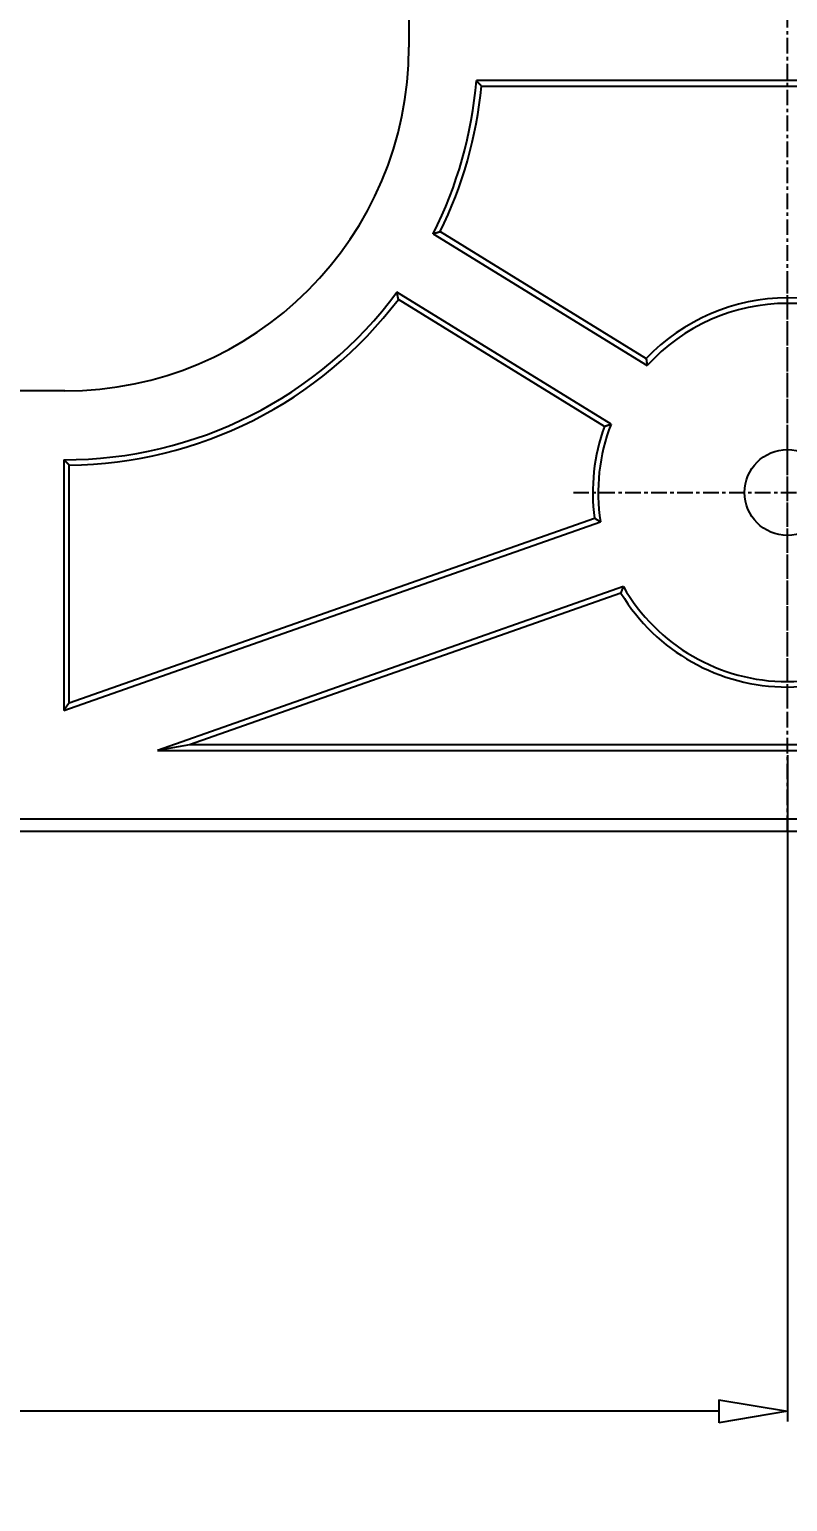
# Model space of a CAD drawing. Extents: x -268 to 907, y 393 to 1224.
# Drawn here: x 227.64 to 249.66, y 615.7 to 658.51 of the extents above; entities that cross this region are included whole.
import ezdxf

# ---------------------------------------------------------------- set-up
doc = ezdxf.new("R2010")
doc.units = 0
doc.header["$LTSCALE"] = 1.21
doc.header["$MEASUREMENT"] = 0
doc.linetypes.add('CENTER', pattern=[0.6, 0.375, -0.075, 0.075, -0.075])
doc.layers.get('0').update_dxf_attribs({"linetype": 'CONTINUOUS'})
doc.layers.get('DEFPOINTS').update_dxf_attribs({"linetype": 'CONTINUOUS'})
doc.layers.add('DIM', color=82, linetype='CONTINUOUS')
doc.styles.get("Standard").update_dxf_attribs({"font": 'txt', "bigfont": 'gbcbig.shx'})
doc.styles.add('TXT', font='txt.shx', dxfattribs={"bigfont": 'gbcbig.shx'})
doc.dimstyles.new('Y3', dxfattribs={"dimtxt": 3, "dimasz": 2, "dimexe": 0.3, "dimexo": 0.3, "dimgap": 0.66, "dimtad": 0, "dimdec": 4, "dimdsep": 46, "dimtxsty": 'Standard', "dimcen": 0, "dimclrd": 3, "dimclre": 3, "dimadec": 0, "dimazin": 0, "dimtfac": 1, "dimtdec": 4, "dimtofl": 0, "dimtmove": 2, "dimatfit": 3, "dimfxl": 0, "dimtolj": 1, "dimarcsym": 0})

# ---------------------------------------------------------------- blocks, each defined once
blk = doc.blocks.new('_CLOSEDBLANK')
at = {"color": 0, "linetype": 'ByBlock'}
for p, q in [((-1, 0.167), (0, 0)), ((-1, 0.167), (-1, -0.167)), ((0, 0), (-1, -0.167))]:
    blk.add_line(p, q, dxfattribs=at)
blk = doc.blocks.new('*D53')
at = {"layer": 'DEFPOINTS', "color": 0}
for p in [(166.664, 638.822), (249.664, 637.705), (249.664, 618.329)]:
    blk.add_point(p, dxfattribs=at)
at = {"layer": 'DIM', "color": 3, "lineweight": -2}
for p, q in [((166.664, 638.522), (166.664, 618.029)), ((249.664, 637.405), (249.664, 618.029)), ((168.664, 618.329), (204.171, 618.329)), ((247.664, 618.329), (212.157, 618.329))]:
    blk.add_line(p, q, dxfattribs=at)
at = {"layer": 'DIM', "color": 3, "lineweight": -2, "xscale": 2, "yscale": 2, "zscale": 2, "rotation": 180}
blk.add_blockref('_CLOSEDBLANK', (166.664, 618.329), dxfattribs=at)
at = {"layer": 'DIM', "color": 3, "lineweight": -2, "xscale": 2, "yscale": 2, "zscale": 2}
blk.add_blockref('_CLOSEDBLANK', (249.664, 618.329), dxfattribs=at)
at = {"layer": 'DIM', "color": 0, "insert": (208.164, 618.329), "char_height": 4, "attachment_point": 5, "style": 'TXT'}
blk.add_mtext('\\A1;83', dxfattribs=at)

msp = doc.modelspace()

# ---------------------------------------------------------------- linework, layer by layer
at = {"color": 1, "linetype": 'CENTER'}
for p, q in [((249.66401, 635.19808), (249.66401, 1018.89201)), ((249.66401, 638.8221), (249.66401, 651.26799)), ((243.44107, 645.04504), (255.88696, 645.04504))]:
    msp.add_line(p, q, dxfattribs=at)
at = {"color": 7, "linetype": 'Continuous'}
for p, q in [((238.66401, 806.04504), (238.66401, 657.99808)), ((258.70381, 657.02156), (240.62421, 657.02156)), ((240.76826, 656.86434), (258.55977, 656.86434)), ((239.36686, 652.57137), (245.58588, 648.73541)), ((239.57175, 652.62972), (245.55839, 648.93709)), ((244.53592, 647.03318), (238.3169, 650.86914)), ((244.34336, 646.96723), (238.35672, 650.65986)), ((228.66401, 647.99808), (176.61469, 647.99808)), ((228.63935, 645.99811), (228.63935, 638.70981)), ((228.79657, 638.93178), (228.79657, 645.84158)), ((228.79657, 638.93178), (244.05616, 644.29924)), ((228.63935, 638.70981), (244.23028, 644.19382)), ((244.89391, 642.30713), (231.36332, 637.54783)), ((244.82413, 642.11592), (232.28413, 637.70506)), ((228.79657, 638.93178), (228.63935, 638.70981)), ((232.28413, 637.70506), (231.36332, 637.54783)), ((231.36332, 637.54783), (267.96471, 637.54783)), ((267.0439, 637.70506), (232.28413, 637.70506)), ((345.16414, 635.54728), (154.16389, 635.54728)), ((153.81469, 635.19808), (345.51334, 635.19808))]:
    msp.add_line(p, q, dxfattribs=at)
at = {"color": 7}
for points in [[(240.768, 656.864, 0), (240.768, 656.865, 0), (240.767, 656.866, 0), (240.766, 656.867, 0), (240.765, 656.868, 0), (240.764, 656.868, 0), (240.764, 656.869, 0), (240.763, 656.87, 0), (240.762, 656.871, 0), (240.761, 656.872, 0), (240.761, 656.873, 0), (240.76, 656.873, 0), (240.759, 656.874, 0), (240.758, 656.875, 0), (240.758, 656.876, 0), (240.757, 656.877, 0), (240.756, 656.878, 0), (240.755, 656.878, 0), (240.755, 656.879, 0), (240.754, 656.88, 0), (240.753, 656.881, 0), (240.752, 656.882, 0), (240.752, 656.882, 0), (240.751, 656.883, 0), (240.75, 656.884, 0), (240.749, 656.885, 0), (240.749, 656.886, 0), (240.748, 656.887, 0), (240.747, 656.887, 0), (240.746, 656.888, 0), (240.746, 656.889, 0), (240.745, 656.89, 0), (240.744, 656.891, 0), (240.743, 656.892, 0), (240.743, 656.892, 0), (240.742, 656.893, 0), (240.741, 656.894, 0), (240.74, 656.895, 0), (240.74, 656.896, 0), (240.739, 656.897, 0), (240.738, 656.897, 0), (240.737, 656.898, 0), (240.737, 656.899, 0), (240.736, 656.9, 0), (240.735, 656.901, 0), (240.734, 656.901, 0), (240.734, 656.902, 0), (240.733, 656.903, 0), (240.732, 656.904, 0), (240.731, 656.905, 0), (240.731, 656.906, 0), (240.73, 656.906, 0), (240.729, 656.907, 0), (240.728, 656.908, 0), (240.728, 656.909, 0), (240.727, 656.91, 0), (240.726, 656.911, 0), (240.725, 656.911, 0), (240.725, 656.912, 0), (240.724, 656.913, 0), (240.723, 656.914, 0), (240.722, 656.915, 0), (240.722, 656.915, 0), (240.721, 656.916, 0), (240.72, 656.917, 0), (240.719, 656.918, 0), (240.719, 656.919, 0), (240.718, 656.92, 0), (240.717, 656.92, 0), (240.716, 656.921, 0), (240.716, 656.922, 0), (240.715, 656.923, 0), (240.714, 656.924, 0), (240.713, 656.925, 0), (240.713, 656.925, 0), (240.712, 656.926, 0), (240.711, 656.927, 0), (240.71, 656.928, 0), (240.71, 656.929, 0), (240.709, 656.929, 0), (240.708, 656.93, 0), (240.707, 656.931, 0), (240.707, 656.932, 0), (240.706, 656.933, 0), (240.705, 656.934, 0), (240.704, 656.934, 0), (240.704, 656.935, 0), (240.703, 656.936, 0), (240.702, 656.937, 0), (240.701, 656.938, 0), (240.701, 656.939, 0), (240.7, 656.939, 0), (240.699, 656.94, 0), (240.698, 656.941, 0), (240.697, 656.942, 0), (240.697, 656.943, 0), (240.696, 656.943, 0), (240.695, 656.944, 0), (240.694, 656.945, 0), (240.694, 656.946, 0), (240.693, 656.947, 0), (240.692, 656.948, 0), (240.691, 656.948, 0), (240.691, 656.949, 0), (240.69, 656.95, 0), (240.689, 656.951, 0), (240.688, 656.952, 0), (240.688, 656.953, 0), (240.687, 656.953, 0), (240.686, 656.954, 0), (240.685, 656.955, 0), (240.685, 656.956, 0), (240.684, 656.957, 0), (240.683, 656.957, 0), (240.682, 656.958, 0), (240.682, 656.959, 0), (240.681, 656.96, 0), (240.68, 656.961, 0), (240.679, 656.962, 0), (240.679, 656.962, 0), (240.678, 656.963, 0), (240.677, 656.964, 0), (240.676, 656.965, 0), (240.676, 656.966, 0), (240.675, 656.967, 0), (240.674, 656.967, 0), (240.673, 656.968, 0), (240.673, 656.969, 0), (240.672, 656.97, 0), (240.671, 656.971, 0), (240.67, 656.971, 0), (240.67, 656.972, 0), (240.669, 656.973, 0), (240.668, 656.974, 0), (240.667, 656.975, 0), (240.667, 656.976, 0), (240.666, 656.976, 0), (240.665, 656.977, 0), (240.664, 656.978, 0), (240.664, 656.979, 0), (240.663, 656.98, 0), (240.662, 656.98, 0), (240.661, 656.981, 0), (240.66, 656.982, 0), (240.66, 656.983, 0), (240.659, 656.984, 0), (240.658, 656.985, 0), (240.657, 656.985, 0), (240.657, 656.986, 0), (240.656, 656.987, 0), (240.655, 656.988, 0), (240.654, 656.989, 0), (240.654, 656.99, 0), (240.653, 656.99, 0), (240.652, 656.991, 0), (240.651, 656.992, 0), (240.651, 656.993, 0), (240.65, 656.994, 0), (240.649, 656.994, 0), (240.648, 656.995, 0), (240.648, 656.996, 0), (240.647, 656.997, 0), (240.646, 656.998, 0), (240.645, 656.999, 0), (240.645, 656.999, 0), (240.644, 657, 0), (240.643, 657.001, 0), (240.642, 657.002, 0), (240.642, 657.003, 0), (240.641, 657.003, 0), (240.64, 657.004, 0), (240.639, 657.005, 0), (240.639, 657.006, 0), (240.638, 657.007, 0), (240.637, 657.008, 0), (240.636, 657.008, 0), (240.636, 657.009, 0), (240.635, 657.01, 0), (240.634, 657.011, 0), (240.633, 657.012, 0), (240.633, 657.013, 0), (240.632, 657.013, 0), (240.631, 657.014, 0), (240.63, 657.015, 0), (240.63, 657.016, 0), (240.629, 657.017, 0), (240.628, 657.017, 0), (240.627, 657.018, 0), (240.626, 657.019, 0), (240.626, 657.02, 0), (240.625, 657.021, 0), (240.624, 657.022, 0)], [(239.367, 652.571, 0), (239.368, 652.572, 0), (239.369, 652.572, 0), (239.37, 652.572, 0), (239.371, 652.573, 0), (239.372, 652.573, 0), (239.373, 652.573, 0), (239.374, 652.573, 0), (239.375, 652.574, 0), (239.377, 652.574, 0), (239.378, 652.574, 0), (239.379, 652.575, 0), (239.38, 652.575, 0), (239.381, 652.575, 0), (239.382, 652.576, 0), (239.383, 652.576, 0), (239.384, 652.576, 0), (239.385, 652.577, 0), (239.386, 652.577, 0), (239.387, 652.577, 0), (239.388, 652.577, 0), (239.389, 652.578, 0), (239.39, 652.578, 0), (239.392, 652.578, 0), (239.393, 652.579, 0), (239.394, 652.579, 0), (239.395, 652.579, 0), (239.396, 652.58, 0), (239.397, 652.58, 0), (239.398, 652.58, 0), (239.399, 652.58, 0), (239.4, 652.581, 0), (239.401, 652.581, 0), (239.402, 652.581, 0), (239.403, 652.582, 0), (239.404, 652.582, 0), (239.405, 652.582, 0), (239.407, 652.583, 0), (239.408, 652.583, 0), (239.409, 652.583, 0), (239.41, 652.583, 0), (239.411, 652.584, 0), (239.412, 652.584, 0), (239.413, 652.584, 0), (239.414, 652.585, 0), (239.415, 652.585, 0), (239.416, 652.585, 0), (239.417, 652.586, 0), (239.418, 652.586, 0), (239.419, 652.586, 0), (239.421, 652.587, 0), (239.422, 652.587, 0), (239.423, 652.587, 0), (239.424, 652.587, 0), (239.425, 652.588, 0), (239.426, 652.588, 0), (239.427, 652.588, 0), (239.428, 652.589, 0), (239.429, 652.589, 0), (239.43, 652.589, 0), (239.431, 652.59, 0), (239.432, 652.59, 0), (239.433, 652.59, 0), (239.434, 652.59, 0), (239.436, 652.591, 0), (239.437, 652.591, 0), (239.438, 652.591, 0), (239.439, 652.592, 0), (239.44, 652.592, 0), (239.441, 652.592, 0), (239.442, 652.593, 0), (239.443, 652.593, 0), (239.444, 652.593, 0), (239.445, 652.594, 0), (239.446, 652.594, 0), (239.447, 652.594, 0), (239.448, 652.594, 0), (239.45, 652.595, 0), (239.451, 652.595, 0), (239.452, 652.595, 0), (239.453, 652.596, 0), (239.454, 652.596, 0), (239.455, 652.596, 0), (239.456, 652.597, 0), (239.457, 652.597, 0), (239.458, 652.597, 0), (239.459, 652.597, 0), (239.46, 652.598, 0), (239.461, 652.598, 0), (239.462, 652.598, 0), (239.463, 652.599, 0), (239.465, 652.599, 0), (239.466, 652.599, 0), (239.467, 652.6, 0), (239.468, 652.6, 0), (239.469, 652.6, 0), (239.47, 652.601, 0), (239.471, 652.601, 0), (239.472, 652.601, 0), (239.473, 652.601, 0), (239.474, 652.602, 0), (239.475, 652.602, 0), (239.476, 652.602, 0), (239.477, 652.603, 0), (239.478, 652.603, 0), (239.48, 652.603, 0), (239.481, 652.604, 0), (239.482, 652.604, 0), (239.483, 652.604, 0), (239.484, 652.605, 0), (239.485, 652.605, 0), (239.486, 652.605, 0), (239.487, 652.605, 0), (239.488, 652.606, 0), (239.489, 652.606, 0), (239.49, 652.606, 0), (239.491, 652.607, 0), (239.492, 652.607, 0), (239.493, 652.607, 0), (239.495, 652.608, 0), (239.496, 652.608, 0), (239.497, 652.608, 0), (239.498, 652.609, 0), (239.499, 652.609, 0), (239.5, 652.609, 0), (239.501, 652.609, 0), (239.502, 652.61, 0), (239.503, 652.61, 0), (239.504, 652.61, 0), (239.505, 652.611, 0), (239.506, 652.611, 0), (239.507, 652.611, 0), (239.508, 652.612, 0), (239.51, 652.612, 0), (239.511, 652.612, 0), (239.512, 652.612, 0), (239.513, 652.613, 0), (239.514, 652.613, 0), (239.515, 652.613, 0), (239.516, 652.614, 0), (239.517, 652.614, 0), (239.518, 652.614, 0), (239.519, 652.615, 0), (239.52, 652.615, 0), (239.521, 652.615, 0), (239.522, 652.616, 0), (239.524, 652.616, 0), (239.525, 652.616, 0), (239.526, 652.616, 0), (239.527, 652.617, 0), (239.528, 652.617, 0), (239.529, 652.617, 0), (239.53, 652.618, 0), (239.531, 652.618, 0), (239.532, 652.618, 0), (239.533, 652.619, 0), (239.534, 652.619, 0), (239.535, 652.619, 0), (239.536, 652.62, 0), (239.537, 652.62, 0), (239.539, 652.62, 0), (239.54, 652.62, 0), (239.541, 652.621, 0), (239.542, 652.621, 0), (239.543, 652.621, 0), (239.544, 652.622, 0), (239.545, 652.622, 0), (239.546, 652.622, 0), (239.547, 652.623, 0), (239.548, 652.623, 0), (239.549, 652.623, 0), (239.55, 652.624, 0), (239.551, 652.624, 0), (239.552, 652.624, 0), (239.554, 652.624, 0), (239.555, 652.625, 0), (239.556, 652.625, 0), (239.557, 652.625, 0), (239.558, 652.626, 0), (239.559, 652.626, 0), (239.56, 652.626, 0), (239.561, 652.627, 0), (239.562, 652.627, 0), (239.563, 652.627, 0), (239.564, 652.628, 0), (239.565, 652.628, 0), (239.566, 652.628, 0), (239.567, 652.628, 0), (239.569, 652.629, 0), (239.57, 652.629, 0), (239.571, 652.629, 0), (239.572, 652.63, 0)], [(238.357, 650.66, 0), (238.357, 650.661, 0), (238.356, 650.662, 0), (238.356, 650.663, 0), (238.356, 650.664, 0), (238.356, 650.665, 0), (238.355, 650.666, 0), (238.355, 650.668, 0), (238.355, 650.669, 0), (238.355, 650.67, 0), (238.355, 650.671, 0), (238.354, 650.672, 0), (238.354, 650.673, 0), (238.354, 650.674, 0), (238.354, 650.675, 0), (238.354, 650.676, 0), (238.353, 650.677, 0), (238.353, 650.678, 0), (238.353, 650.68, 0), (238.353, 650.681, 0), (238.353, 650.682, 0), (238.352, 650.683, 0), (238.352, 650.684, 0), (238.352, 650.685, 0), (238.352, 650.686, 0), (238.352, 650.687, 0), (238.351, 650.688, 0), (238.351, 650.689, 0), (238.351, 650.691, 0), (238.351, 650.692, 0), (238.351, 650.693, 0), (238.35, 650.694, 0), (238.35, 650.695, 0), (238.35, 650.696, 0), (238.35, 650.697, 0), (238.35, 650.698, 0), (238.349, 650.699, 0), (238.349, 650.7, 0), (238.349, 650.702, 0), (238.349, 650.703, 0), (238.348, 650.704, 0), (238.348, 650.705, 0), (238.348, 650.706, 0), (238.348, 650.707, 0), (238.348, 650.708, 0), (238.347, 650.709, 0), (238.347, 650.71, 0), (238.347, 650.711, 0), (238.347, 650.712, 0), (238.347, 650.714, 0), (238.346, 650.715, 0), (238.346, 650.716, 0), (238.346, 650.717, 0), (238.346, 650.718, 0), (238.346, 650.719, 0), (238.345, 650.72, 0), (238.345, 650.721, 0), (238.345, 650.722, 0), (238.345, 650.723, 0), (238.345, 650.725, 0), (238.344, 650.726, 0), (238.344, 650.727, 0), (238.344, 650.728, 0), (238.344, 650.729, 0), (238.344, 650.73, 0), (238.343, 650.731, 0), (238.343, 650.732, 0), (238.343, 650.733, 0), (238.343, 650.734, 0), (238.342, 650.735, 0), (238.342, 650.737, 0), (238.342, 650.738, 0), (238.342, 650.739, 0), (238.342, 650.74, 0), (238.341, 650.741, 0), (238.341, 650.742, 0), (238.341, 650.743, 0), (238.341, 650.744, 0), (238.341, 650.745, 0), (238.34, 650.746, 0), (238.34, 650.748, 0), (238.34, 650.749, 0), (238.34, 650.75, 0), (238.34, 650.751, 0), (238.339, 650.752, 0), (238.339, 650.753, 0), (238.339, 650.754, 0), (238.339, 650.755, 0), (238.339, 650.756, 0), (238.338, 650.757, 0), (238.338, 650.759, 0), (238.338, 650.76, 0), (238.338, 650.761, 0), (238.337, 650.762, 0), (238.337, 650.763, 0), (238.337, 650.764, 0), (238.337, 650.765, 0), (238.337, 650.766, 0), (238.336, 650.767, 0), (238.336, 650.768, 0), (238.336, 650.769, 0), (238.336, 650.771, 0), (238.336, 650.772, 0), (238.335, 650.773, 0), (238.335, 650.774, 0), (238.335, 650.775, 0), (238.335, 650.776, 0), (238.335, 650.777, 0), (238.334, 650.778, 0), (238.334, 650.779, 0), (238.334, 650.78, 0), (238.334, 650.782, 0), (238.334, 650.783, 0), (238.333, 650.784, 0), (238.333, 650.785, 0), (238.333, 650.786, 0), (238.333, 650.787, 0), (238.332, 650.788, 0), (238.332, 650.789, 0), (238.332, 650.79, 0), (238.332, 650.791, 0), (238.332, 650.792, 0), (238.331, 650.794, 0), (238.331, 650.795, 0), (238.331, 650.796, 0), (238.331, 650.797, 0), (238.331, 650.798, 0), (238.33, 650.799, 0), (238.33, 650.8, 0), (238.33, 650.801, 0), (238.33, 650.802, 0), (238.33, 650.803, 0), (238.329, 650.805, 0), (238.329, 650.806, 0), (238.329, 650.807, 0), (238.329, 650.808, 0), (238.328, 650.809, 0), (238.328, 650.81, 0), (238.328, 650.811, 0), (238.328, 650.812, 0), (238.328, 650.813, 0), (238.327, 650.814, 0), (238.327, 650.815, 0), (238.327, 650.817, 0), (238.327, 650.818, 0), (238.327, 650.819, 0), (238.326, 650.82, 0), (238.326, 650.821, 0), (238.326, 650.822, 0), (238.326, 650.823, 0), (238.326, 650.824, 0), (238.325, 650.825, 0), (238.325, 650.826, 0), (238.325, 650.828, 0), (238.325, 650.829, 0), (238.324, 650.83, 0), (238.324, 650.831, 0), (238.324, 650.832, 0), (238.324, 650.833, 0), (238.324, 650.834, 0), (238.323, 650.835, 0), (238.323, 650.836, 0), (238.323, 650.837, 0), (238.323, 650.838, 0), (238.323, 650.84, 0), (238.322, 650.841, 0), (238.322, 650.842, 0), (238.322, 650.843, 0), (238.322, 650.844, 0), (238.322, 650.845, 0), (238.321, 650.846, 0), (238.321, 650.847, 0), (238.321, 650.848, 0), (238.321, 650.849, 0), (238.32, 650.851, 0), (238.32, 650.852, 0), (238.32, 650.853, 0), (238.32, 650.854, 0), (238.32, 650.855, 0), (238.319, 650.856, 0), (238.319, 650.857, 0), (238.319, 650.858, 0), (238.319, 650.859, 0), (238.319, 650.86, 0), (238.318, 650.861, 0), (238.318, 650.863, 0), (238.318, 650.864, 0), (238.318, 650.865, 0), (238.318, 650.866, 0), (238.317, 650.867, 0), (238.317, 650.868, 0), (238.317, 650.869, 0)], [(245.558, 648.937, 0), (245.559, 648.936, 0), (245.559, 648.935, 0), (245.559, 648.934, 0), (245.559, 648.933, 0), (245.559, 648.932, 0), (245.559, 648.931, 0), (245.559, 648.93, 0), (245.56, 648.929, 0), (245.56, 648.928, 0), (245.56, 648.927, 0), (245.56, 648.925, 0), (245.56, 648.924, 0), (245.56, 648.923, 0), (245.56, 648.922, 0), (245.56, 648.921, 0), (245.561, 648.92, 0), (245.561, 648.919, 0), (245.561, 648.918, 0), (245.561, 648.917, 0), (245.561, 648.916, 0), (245.561, 648.915, 0), (245.561, 648.914, 0), (245.562, 648.913, 0), (245.562, 648.912, 0), (245.562, 648.911, 0), (245.562, 648.91, 0), (245.562, 648.909, 0), (245.562, 648.908, 0), (245.562, 648.906, 0), (245.563, 648.905, 0), (245.563, 648.904, 0), (245.563, 648.903, 0), (245.563, 648.902, 0), (245.563, 648.901, 0), (245.563, 648.9, 0), (245.563, 648.899, 0), (245.564, 648.898, 0), (245.564, 648.897, 0), (245.564, 648.896, 0), (245.564, 648.895, 0), (245.564, 648.894, 0), (245.564, 648.893, 0), (245.564, 648.892, 0), (245.565, 648.891, 0), (245.565, 648.89, 0), (245.565, 648.888, 0), (245.565, 648.887, 0), (245.565, 648.886, 0), (245.565, 648.885, 0), (245.565, 648.884, 0), (245.566, 648.883, 0), (245.566, 648.882, 0), (245.566, 648.881, 0), (245.566, 648.88, 0), (245.566, 648.879, 0), (245.566, 648.878, 0), (245.566, 648.877, 0), (245.566, 648.876, 0), (245.567, 648.875, 0), (245.567, 648.874, 0), (245.567, 648.873, 0), (245.567, 648.872, 0), (245.567, 648.871, 0), (245.567, 648.869, 0), (245.567, 648.868, 0), (245.568, 648.867, 0), (245.568, 648.866, 0), (245.568, 648.865, 0), (245.568, 648.864, 0), (245.568, 648.863, 0), (245.568, 648.862, 0), (245.568, 648.861, 0), (245.569, 648.86, 0), (245.569, 648.859, 0), (245.569, 648.858, 0), (245.569, 648.857, 0), (245.569, 648.856, 0), (245.569, 648.855, 0), (245.569, 648.854, 0), (245.57, 648.853, 0), (245.57, 648.852, 0), (245.57, 648.85, 0), (245.57, 648.849, 0), (245.57, 648.848, 0), (245.57, 648.847, 0), (245.57, 648.846, 0), (245.571, 648.845, 0), (245.571, 648.844, 0), (245.571, 648.843, 0), (245.571, 648.842, 0), (245.571, 648.841, 0), (245.571, 648.84, 0), (245.571, 648.839, 0), (245.572, 648.838, 0), (245.572, 648.837, 0), (245.572, 648.836, 0), (245.572, 648.835, 0), (245.572, 648.834, 0), (245.572, 648.833, 0), (245.572, 648.831, 0), (245.573, 648.83, 0), (245.573, 648.829, 0), (245.573, 648.828, 0), (245.573, 648.827, 0), (245.573, 648.826, 0), (245.573, 648.825, 0), (245.573, 648.824, 0), (245.574, 648.823, 0), (245.574, 648.822, 0), (245.574, 648.821, 0), (245.574, 648.82, 0), (245.574, 648.819, 0), (245.574, 648.818, 0), (245.575, 648.817, 0), (245.575, 648.816, 0), (245.575, 648.815, 0), (245.575, 648.814, 0), (245.575, 648.812, 0), (245.575, 648.811, 0), (245.575, 648.81, 0), (245.576, 648.809, 0), (245.576, 648.808, 0), (245.576, 648.807, 0), (245.576, 648.806, 0), (245.576, 648.805, 0), (245.576, 648.804, 0), (245.576, 648.803, 0), (245.577, 648.802, 0), (245.577, 648.801, 0), (245.577, 648.8, 0), (245.577, 648.799, 0), (245.577, 648.798, 0), (245.577, 648.797, 0), (245.577, 648.796, 0), (245.578, 648.795, 0), (245.578, 648.793, 0), (245.578, 648.792, 0), (245.578, 648.791, 0), (245.578, 648.79, 0), (245.578, 648.789, 0), (245.578, 648.788, 0), (245.579, 648.787, 0), (245.579, 648.786, 0), (245.579, 648.785, 0), (245.579, 648.784, 0), (245.579, 648.783, 0), (245.579, 648.782, 0), (245.579, 648.781, 0), (245.58, 648.78, 0), (245.58, 648.779, 0), (245.58, 648.778, 0), (245.58, 648.777, 0), (245.58, 648.776, 0), (245.58, 648.774, 0), (245.581, 648.773, 0), (245.581, 648.772, 0), (245.581, 648.771, 0), (245.581, 648.77, 0), (245.581, 648.769, 0), (245.581, 648.768, 0), (245.581, 648.767, 0), (245.582, 648.766, 0), (245.582, 648.765, 0), (245.582, 648.764, 0), (245.582, 648.763, 0), (245.582, 648.762, 0), (245.582, 648.761, 0), (245.582, 648.76, 0), (245.583, 648.759, 0), (245.583, 648.758, 0), (245.583, 648.757, 0), (245.583, 648.755, 0), (245.583, 648.754, 0), (245.583, 648.753, 0), (245.583, 648.752, 0), (245.584, 648.751, 0), (245.584, 648.75, 0), (245.584, 648.749, 0), (245.584, 648.748, 0), (245.584, 648.747, 0), (245.584, 648.746, 0), (245.585, 648.745, 0), (245.585, 648.744, 0), (245.585, 648.743, 0), (245.585, 648.742, 0), (245.585, 648.741, 0), (245.585, 648.74, 0), (245.585, 648.739, 0), (245.586, 648.738, 0), (245.586, 648.736, 0), (245.586, 648.735, 0)], [(244.343, 646.967, 0), (244.344, 646.968, 0), (244.345, 646.968, 0), (244.346, 646.968, 0), (244.347, 646.969, 0), (244.348, 646.969, 0), (244.349, 646.969, 0), (244.35, 646.97, 0), (244.351, 646.97, 0), (244.352, 646.97, 0), (244.353, 646.971, 0), (244.354, 646.971, 0), (244.355, 646.971, 0), (244.356, 646.972, 0), (244.357, 646.972, 0), (244.358, 646.972, 0), (244.359, 646.973, 0), (244.36, 646.973, 0), (244.361, 646.974, 0), (244.362, 646.974, 0), (244.363, 646.974, 0), (244.364, 646.975, 0), (244.366, 646.975, 0), (244.367, 646.975, 0), (244.368, 646.976, 0), (244.369, 646.976, 0), (244.37, 646.976, 0), (244.371, 646.977, 0), (244.372, 646.977, 0), (244.373, 646.977, 0), (244.374, 646.978, 0), (244.375, 646.978, 0), (244.376, 646.978, 0), (244.377, 646.979, 0), (244.378, 646.979, 0), (244.379, 646.979, 0), (244.38, 646.98, 0), (244.381, 646.98, 0), (244.382, 646.981, 0), (244.383, 646.981, 0), (244.384, 646.981, 0), (244.385, 646.982, 0), (244.386, 646.982, 0), (244.387, 646.982, 0), (244.388, 646.983, 0), (244.389, 646.983, 0), (244.39, 646.983, 0), (244.391, 646.984, 0), (244.392, 646.984, 0), (244.393, 646.984, 0), (244.394, 646.985, 0), (244.395, 646.985, 0), (244.396, 646.985, 0), (244.397, 646.986, 0), (244.398, 646.986, 0), (244.399, 646.986, 0), (244.4, 646.987, 0), (244.401, 646.987, 0), (244.402, 646.987, 0), (244.403, 646.988, 0), (244.404, 646.988, 0), (244.405, 646.989, 0), (244.406, 646.989, 0), (244.407, 646.989, 0), (244.408, 646.99, 0), (244.409, 646.99, 0), (244.41, 646.99, 0), (244.411, 646.991, 0), (244.412, 646.991, 0), (244.413, 646.991, 0), (244.414, 646.992, 0), (244.415, 646.992, 0), (244.416, 646.992, 0), (244.417, 646.993, 0), (244.418, 646.993, 0), (244.419, 646.993, 0), (244.42, 646.994, 0), (244.421, 646.994, 0), (244.422, 646.994, 0), (244.423, 646.995, 0), (244.424, 646.995, 0), (244.425, 646.995, 0), (244.426, 646.996, 0), (244.427, 646.996, 0), (244.428, 646.997, 0), (244.429, 646.997, 0), (244.43, 646.997, 0), (244.431, 646.998, 0), (244.432, 646.998, 0), (244.433, 646.998, 0), (244.434, 646.999, 0), (244.435, 646.999, 0), (244.436, 646.999, 0), (244.437, 647, 0), (244.438, 647, 0), (244.439, 647, 0), (244.44, 647.001, 0), (244.441, 647.001, 0), (244.442, 647.001, 0), (244.443, 647.002, 0), (244.444, 647.002, 0), (244.445, 647.002, 0), (244.446, 647.003, 0), (244.447, 647.003, 0), (244.448, 647.003, 0), (244.449, 647.004, 0), (244.45, 647.004, 0), (244.451, 647.004, 0), (244.452, 647.005, 0), (244.453, 647.005, 0), (244.454, 647.005, 0), (244.455, 647.006, 0), (244.456, 647.006, 0), (244.457, 647.007, 0), (244.458, 647.007, 0), (244.459, 647.007, 0), (244.46, 647.008, 0), (244.461, 647.008, 0), (244.462, 647.008, 0), (244.463, 647.009, 0), (244.464, 647.009, 0), (244.465, 647.009, 0), (244.466, 647.01, 0), (244.467, 647.01, 0), (244.468, 647.01, 0), (244.469, 647.011, 0), (244.47, 647.011, 0), (244.471, 647.011, 0), (244.472, 647.012, 0), (244.473, 647.012, 0), (244.474, 647.012, 0), (244.475, 647.013, 0), (244.476, 647.013, 0), (244.477, 647.013, 0), (244.478, 647.014, 0), (244.479, 647.014, 0), (244.48, 647.014, 0), (244.481, 647.015, 0), (244.482, 647.015, 0), (244.483, 647.015, 0), (244.484, 647.016, 0), (244.485, 647.016, 0), (244.486, 647.016, 0), (244.487, 647.017, 0), (244.488, 647.017, 0), (244.489, 647.017, 0), (244.49, 647.018, 0), (244.491, 647.018, 0), (244.493, 647.019, 0), (244.494, 647.019, 0), (244.495, 647.019, 0), (244.496, 647.02, 0), (244.497, 647.02, 0), (244.498, 647.02, 0), (244.499, 647.021, 0), (244.5, 647.021, 0), (244.501, 647.021, 0), (244.502, 647.022, 0), (244.503, 647.022, 0), (244.504, 647.022, 0), (244.505, 647.023, 0), (244.506, 647.023, 0), (244.507, 647.023, 0), (244.508, 647.024, 0), (244.509, 647.024, 0), (244.51, 647.024, 0), (244.511, 647.025, 0), (244.512, 647.025, 0), (244.513, 647.025, 0), (244.514, 647.026, 0), (244.515, 647.026, 0), (244.516, 647.026, 0), (244.517, 647.027, 0), (244.518, 647.027, 0), (244.519, 647.027, 0), (244.52, 647.028, 0), (244.521, 647.028, 0), (244.522, 647.028, 0), (244.523, 647.029, 0), (244.524, 647.029, 0), (244.525, 647.029, 0), (244.526, 647.03, 0), (244.527, 647.03, 0), (244.528, 647.03, 0), (244.529, 647.031, 0), (244.53, 647.031, 0), (244.531, 647.031, 0), (244.532, 647.032, 0), (244.533, 647.032, 0), (244.534, 647.032, 0), (244.535, 647.033, 0), (244.536, 647.033, 0)], [(228.639, 645.998, 0), (228.64, 645.997, 0), (228.641, 645.996, 0), (228.642, 645.996, 0), (228.643, 645.995, 0), (228.643, 645.994, 0), (228.644, 645.993, 0), (228.645, 645.992, 0), (228.646, 645.992, 0), (228.647, 645.991, 0), (228.648, 645.99, 0), (228.648, 645.989, 0), (228.649, 645.988, 0), (228.65, 645.987, 0), (228.651, 645.987, 0), (228.652, 645.986, 0), (228.652, 645.985, 0), (228.653, 645.984, 0), (228.654, 645.983, 0), (228.655, 645.982, 0), (228.656, 645.982, 0), (228.657, 645.981, 0), (228.657, 645.98, 0), (228.658, 645.979, 0), (228.659, 645.978, 0), (228.66, 645.978, 0), (228.661, 645.977, 0), (228.662, 645.976, 0), (228.662, 645.975, 0), (228.663, 645.974, 0), (228.664, 645.973, 0), (228.665, 645.973, 0), (228.666, 645.972, 0), (228.666, 645.971, 0), (228.667, 645.97, 0), (228.668, 645.969, 0), (228.669, 645.969, 0), (228.67, 645.968, 0), (228.671, 645.967, 0), (228.671, 645.966, 0), (228.672, 645.965, 0), (228.673, 645.964, 0), (228.674, 645.964, 0), (228.675, 645.963, 0), (228.675, 645.962, 0), (228.676, 645.961, 0), (228.677, 645.96, 0), (228.678, 645.959, 0), (228.679, 645.959, 0), (228.68, 645.958, 0), (228.68, 645.957, 0), (228.681, 645.956, 0), (228.682, 645.955, 0), (228.683, 645.955, 0), (228.684, 645.954, 0), (228.685, 645.953, 0), (228.685, 645.952, 0), (228.686, 645.951, 0), (228.687, 645.95, 0), (228.688, 645.95, 0), (228.689, 645.949, 0), (228.689, 645.948, 0), (228.69, 645.947, 0), (228.691, 645.946, 0), (228.692, 645.946, 0), (228.693, 645.945, 0), (228.694, 645.944, 0), (228.694, 645.943, 0), (228.695, 645.942, 0), (228.696, 645.941, 0), (228.697, 645.941, 0), (228.698, 645.94, 0), (228.698, 645.939, 0), (228.699, 645.938, 0), (228.7, 645.937, 0), (228.701, 645.937, 0), (228.702, 645.936, 0), (228.703, 645.935, 0), (228.703, 645.934, 0), (228.704, 645.933, 0), (228.705, 645.932, 0), (228.706, 645.932, 0), (228.707, 645.931, 0), (228.708, 645.93, 0), (228.708, 645.929, 0), (228.709, 645.928, 0), (228.71, 645.928, 0), (228.711, 645.927, 0), (228.712, 645.926, 0), (228.712, 645.925, 0), (228.713, 645.924, 0), (228.714, 645.923, 0), (228.715, 645.923, 0), (228.716, 645.922, 0), (228.717, 645.921, 0), (228.717, 645.92, 0), (228.718, 645.919, 0), (228.719, 645.918, 0), (228.72, 645.918, 0), (228.721, 645.917, 0), (228.722, 645.916, 0), (228.722, 645.915, 0), (228.723, 645.914, 0), (228.724, 645.914, 0), (228.725, 645.913, 0), (228.726, 645.912, 0), (228.726, 645.911, 0), (228.727, 645.91, 0), (228.728, 645.909, 0), (228.729, 645.909, 0), (228.73, 645.908, 0), (228.731, 645.907, 0), (228.731, 645.906, 0), (228.732, 645.905, 0), (228.733, 645.905, 0), (228.734, 645.904, 0), (228.735, 645.903, 0), (228.736, 645.902, 0), (228.736, 645.901, 0), (228.737, 645.9, 0), (228.738, 645.9, 0), (228.739, 645.899, 0), (228.74, 645.898, 0), (228.74, 645.897, 0), (228.741, 645.896, 0), (228.742, 645.896, 0), (228.743, 645.895, 0), (228.744, 645.894, 0), (228.745, 645.893, 0), (228.745, 645.892, 0), (228.746, 645.891, 0), (228.747, 645.891, 0), (228.748, 645.89, 0), (228.749, 645.889, 0), (228.75, 645.888, 0), (228.75, 645.887, 0), (228.751, 645.887, 0), (228.752, 645.886, 0), (228.753, 645.885, 0), (228.754, 645.884, 0), (228.754, 645.883, 0), (228.755, 645.882, 0), (228.756, 645.882, 0), (228.757, 645.881, 0), (228.758, 645.88, 0), (228.759, 645.879, 0), (228.759, 645.878, 0), (228.76, 645.878, 0), (228.761, 645.877, 0), (228.762, 645.876, 0), (228.763, 645.875, 0), (228.764, 645.874, 0), (228.764, 645.873, 0), (228.765, 645.873, 0), (228.766, 645.872, 0), (228.767, 645.871, 0), (228.768, 645.87, 0), (228.769, 645.869, 0), (228.769, 645.869, 0), (228.77, 645.868, 0), (228.771, 645.867, 0), (228.772, 645.866, 0), (228.773, 645.865, 0), (228.773, 645.864, 0), (228.774, 645.864, 0), (228.775, 645.863, 0), (228.776, 645.862, 0), (228.777, 645.861, 0), (228.778, 645.86, 0), (228.778, 645.86, 0), (228.779, 645.859, 0), (228.78, 645.858, 0), (228.781, 645.857, 0), (228.782, 645.856, 0), (228.783, 645.855, 0), (228.783, 645.855, 0), (228.784, 645.854, 0), (228.785, 645.853, 0), (228.786, 645.852, 0), (228.787, 645.851, 0), (228.787, 645.851, 0), (228.788, 645.85, 0), (228.789, 645.849, 0), (228.79, 645.848, 0), (228.791, 645.847, 0), (228.792, 645.846, 0), (228.792, 645.846, 0), (228.793, 645.845, 0), (228.794, 645.844, 0), (228.795, 645.843, 0), (228.796, 645.842, 0), (228.797, 645.842, 0)], [(244.056, 644.299, 0), (244.057, 644.299, 0), (244.058, 644.298, 0), (244.059, 644.298, 0), (244.06, 644.297, 0), (244.061, 644.296, 0), (244.062, 644.296, 0), (244.063, 644.295, 0), (244.063, 644.295, 0), (244.064, 644.294, 0), (244.065, 644.294, 0), (244.066, 644.293, 0), (244.067, 644.293, 0), (244.068, 644.292, 0), (244.069, 644.291, 0), (244.07, 644.291, 0), (244.071, 644.29, 0), (244.072, 644.29, 0), (244.073, 644.289, 0), (244.073, 644.289, 0), (244.074, 644.288, 0), (244.075, 644.288, 0), (244.076, 644.287, 0), (244.077, 644.286, 0), (244.078, 644.286, 0), (244.079, 644.285, 0), (244.08, 644.285, 0), (244.081, 644.284, 0), (244.082, 644.284, 0), (244.083, 644.283, 0), (244.083, 644.283, 0), (244.084, 644.282, 0), (244.085, 644.281, 0), (244.086, 644.281, 0), (244.087, 644.28, 0), (244.088, 644.28, 0), (244.089, 644.279, 0), (244.09, 644.279, 0), (244.091, 644.278, 0), (244.092, 644.278, 0), (244.093, 644.277, 0), (244.093, 644.276, 0), (244.094, 644.276, 0), (244.095, 644.275, 0), (244.096, 644.275, 0), (244.097, 644.274, 0), (244.098, 644.274, 0), (244.099, 644.273, 0), (244.1, 644.273, 0), (244.101, 644.272, 0), (244.102, 644.271, 0), (244.103, 644.271, 0), (244.103, 644.27, 0), (244.104, 644.27, 0), (244.105, 644.269, 0), (244.106, 644.269, 0), (244.107, 644.268, 0), (244.108, 644.268, 0), (244.109, 644.267, 0), (244.11, 644.266, 0), (244.111, 644.266, 0), (244.112, 644.265, 0), (244.113, 644.265, 0), (244.113, 644.264, 0), (244.114, 644.264, 0), (244.115, 644.263, 0), (244.116, 644.263, 0), (244.117, 644.262, 0), (244.118, 644.261, 0), (244.119, 644.261, 0), (244.12, 644.26, 0), (244.121, 644.26, 0), (244.122, 644.259, 0), (244.123, 644.259, 0), (244.123, 644.258, 0), (244.124, 644.258, 0), (244.125, 644.257, 0), (244.126, 644.256, 0), (244.127, 644.256, 0), (244.128, 644.255, 0), (244.129, 644.255, 0), (244.13, 644.254, 0), (244.131, 644.254, 0), (244.132, 644.253, 0), (244.133, 644.253, 0), (244.133, 644.252, 0), (244.134, 644.252, 0), (244.135, 644.251, 0), (244.136, 644.25, 0), (244.137, 644.25, 0), (244.138, 644.249, 0), (244.139, 644.249, 0), (244.14, 644.248, 0), (244.141, 644.248, 0), (244.142, 644.247, 0), (244.143, 644.247, 0), (244.144, 644.246, 0), (244.144, 644.245, 0), (244.145, 644.245, 0), (244.146, 644.244, 0), (244.147, 644.244, 0), (244.148, 644.243, 0), (244.149, 644.243, 0), (244.15, 644.242, 0), (244.151, 644.242, 0), (244.152, 644.241, 0), (244.153, 644.24, 0), (244.154, 644.24, 0), (244.154, 644.239, 0), (244.155, 644.239, 0), (244.156, 644.238, 0), (244.157, 644.238, 0), (244.158, 644.237, 0), (244.159, 644.237, 0), (244.16, 644.236, 0), (244.161, 644.236, 0), (244.162, 644.235, 0), (244.163, 644.234, 0), (244.164, 644.234, 0), (244.165, 644.233, 0), (244.165, 644.233, 0), (244.166, 644.232, 0), (244.167, 644.232, 0), (244.168, 644.231, 0), (244.169, 644.231, 0), (244.17, 644.23, 0), (244.171, 644.229, 0), (244.172, 644.229, 0), (244.173, 644.228, 0), (244.174, 644.228, 0), (244.175, 644.227, 0), (244.175, 644.227, 0), (244.176, 644.226, 0), (244.177, 644.226, 0), (244.178, 644.225, 0), (244.179, 644.225, 0), (244.18, 644.224, 0), (244.181, 644.223, 0), (244.182, 644.223, 0), (244.183, 644.222, 0), (244.184, 644.222, 0), (244.185, 644.221, 0), (244.186, 644.221, 0), (244.186, 644.22, 0), (244.187, 644.22, 0), (244.188, 644.219, 0), (244.189, 644.218, 0), (244.19, 644.218, 0), (244.191, 644.217, 0), (244.192, 644.217, 0), (244.193, 644.216, 0), (244.194, 644.216, 0), (244.195, 644.215, 0), (244.196, 644.215, 0), (244.196, 644.214, 0), (244.197, 644.214, 0), (244.198, 644.213, 0), (244.199, 644.212, 0), (244.2, 644.212, 0), (244.201, 644.211, 0), (244.202, 644.211, 0), (244.203, 644.21, 0), (244.204, 644.21, 0), (244.205, 644.209, 0), (244.206, 644.209, 0), (244.207, 644.208, 0), (244.207, 644.208, 0), (244.208, 644.207, 0), (244.209, 644.206, 0), (244.21, 644.206, 0), (244.211, 644.205, 0), (244.212, 644.205, 0), (244.213, 644.204, 0), (244.214, 644.204, 0), (244.215, 644.203, 0), (244.216, 644.203, 0), (244.217, 644.202, 0), (244.217, 644.201, 0), (244.218, 644.201, 0), (244.219, 644.2, 0), (244.22, 644.2, 0), (244.221, 644.199, 0), (244.222, 644.199, 0), (244.223, 644.198, 0), (244.224, 644.198, 0), (244.225, 644.197, 0), (244.226, 644.197, 0), (244.227, 644.196, 0), (244.228, 644.195, 0), (244.228, 644.195, 0), (244.229, 644.194, 0), (244.23, 644.194, 0)], [(244.824, 642.116, 0), (244.824, 642.117, 0), (244.825, 642.118, 0), (244.825, 642.119, 0), (244.826, 642.12, 0), (244.826, 642.121, 0), (244.826, 642.122, 0), (244.827, 642.123, 0), (244.827, 642.124, 0), (244.827, 642.125, 0), (244.828, 642.126, 0), (244.828, 642.127, 0), (244.828, 642.128, 0), (244.829, 642.129, 0), (244.829, 642.13, 0), (244.83, 642.131, 0), (244.83, 642.132, 0), (244.83, 642.133, 0), (244.831, 642.134, 0), (244.831, 642.135, 0), (244.831, 642.136, 0), (244.832, 642.137, 0), (244.832, 642.138, 0), (244.832, 642.139, 0), (244.833, 642.14, 0), (244.833, 642.141, 0), (244.834, 642.142, 0), (244.834, 642.143, 0), (244.834, 642.144, 0), (244.835, 642.145, 0), (244.835, 642.146, 0), (244.835, 642.147, 0), (244.836, 642.148, 0), (244.836, 642.149, 0), (244.836, 642.15, 0), (244.837, 642.151, 0), (244.837, 642.152, 0), (244.837, 642.153, 0), (244.838, 642.154, 0), (244.838, 642.155, 0), (244.839, 642.156, 0), (244.839, 642.157, 0), (244.839, 642.158, 0), (244.84, 642.159, 0), (244.84, 642.16, 0), (244.84, 642.161, 0), (244.841, 642.162, 0), (244.841, 642.163, 0), (244.841, 642.164, 0), (244.842, 642.165, 0), (244.842, 642.166, 0), (244.843, 642.167, 0), (244.843, 642.168, 0), (244.843, 642.169, 0), (244.844, 642.17, 0), (244.844, 642.171, 0), (244.844, 642.172, 0), (244.845, 642.173, 0), (244.845, 642.174, 0), (244.845, 642.175, 0), (244.846, 642.176, 0), (244.846, 642.177, 0), (244.847, 642.178, 0), (244.847, 642.179, 0), (244.847, 642.18, 0), (244.848, 642.181, 0), (244.848, 642.182, 0), (244.848, 642.183, 0), (244.849, 642.184, 0), (244.849, 642.185, 0), (244.849, 642.186, 0), (244.85, 642.187, 0), (244.85, 642.188, 0), (244.851, 642.189, 0), (244.851, 642.19, 0), (244.851, 642.191, 0), (244.852, 642.192, 0), (244.852, 642.193, 0), (244.852, 642.194, 0), (244.853, 642.195, 0), (244.853, 642.196, 0), (244.853, 642.197, 0), (244.854, 642.198, 0), (244.854, 642.199, 0), (244.855, 642.2, 0), (244.855, 642.201, 0), (244.855, 642.202, 0), (244.856, 642.203, 0), (244.856, 642.204, 0), (244.856, 642.205, 0), (244.857, 642.206, 0), (244.857, 642.207, 0), (244.857, 642.208, 0), (244.858, 642.209, 0), (244.858, 642.21, 0), (244.859, 642.211, 0), (244.859, 642.212, 0), (244.859, 642.213, 0), (244.86, 642.214, 0), (244.86, 642.215, 0), (244.86, 642.216, 0), (244.861, 642.217, 0), (244.861, 642.218, 0), (244.861, 642.219, 0), (244.862, 642.22, 0), (244.862, 642.221, 0), (244.863, 642.222, 0), (244.863, 642.223, 0), (244.863, 642.224, 0), (244.864, 642.225, 0), (244.864, 642.226, 0), (244.864, 642.227, 0), (244.865, 642.228, 0), (244.865, 642.229, 0), (244.866, 642.23, 0), (244.866, 642.231, 0), (244.866, 642.232, 0), (244.867, 642.233, 0), (244.867, 642.234, 0), (244.867, 642.235, 0), (244.868, 642.236, 0), (244.868, 642.237, 0), (244.868, 642.238, 0), (244.869, 642.239, 0), (244.869, 642.24, 0), (244.87, 642.241, 0), (244.87, 642.242, 0), (244.87, 642.243, 0), (244.871, 642.244, 0), (244.871, 642.245, 0), (244.871, 642.246, 0), (244.872, 642.247, 0), (244.872, 642.248, 0), (244.872, 642.249, 0), (244.873, 642.25, 0), (244.873, 642.251, 0), (244.874, 642.252, 0), (244.874, 642.253, 0), (244.874, 642.254, 0), (244.875, 642.255, 0), (244.875, 642.256, 0), (244.875, 642.257, 0), (244.876, 642.258, 0), (244.876, 642.259, 0), (244.877, 642.26, 0), (244.877, 642.261, 0), (244.877, 642.262, 0), (244.878, 642.263, 0), (244.878, 642.264, 0), (244.878, 642.265, 0), (244.879, 642.266, 0), (244.879, 642.267, 0), (244.879, 642.268, 0), (244.88, 642.269, 0), (244.88, 642.27, 0), (244.881, 642.271, 0), (244.881, 642.272, 0), (244.881, 642.273, 0), (244.882, 642.274, 0), (244.882, 642.275, 0), (244.882, 642.276, 0), (244.883, 642.277, 0), (244.883, 642.278, 0), (244.884, 642.279, 0), (244.884, 642.28, 0), (244.884, 642.281, 0), (244.885, 642.282, 0), (244.885, 642.283, 0), (244.885, 642.284, 0), (244.886, 642.285, 0), (244.886, 642.286, 0), (244.887, 642.287, 0), (244.887, 642.288, 0), (244.887, 642.289, 0), (244.888, 642.29, 0), (244.888, 642.291, 0), (244.888, 642.292, 0), (244.889, 642.293, 0), (244.889, 642.294, 0), (244.889, 642.295, 0), (244.89, 642.296, 0), (244.89, 642.297, 0), (244.891, 642.298, 0), (244.891, 642.299, 0), (244.891, 642.3, 0), (244.892, 642.301, 0), (244.892, 642.302, 0), (244.892, 642.303, 0), (244.893, 642.304, 0), (244.893, 642.305, 0), (244.894, 642.306, 0), (244.894, 642.307, 0)]]:
    msp.add_polyline3d(points, dxfattribs=at)
at = {"color": 7, "linetype": 'Continuous'}
msp.add_circle((249.66401, 645.04504), 1.25, dxfattribs=at)
for centre, radius, start, end in [((228.66401, 657.99808), 10, 270, 0), ((228.66401, 657.99808), 12, 333.113435, 355.332303), ((228.66401, 657.99808), 12.15722, 333.795391, 354.64901), ((228.66401, 657.99808), 12, 269.882243, 323.553052), ((228.66401, 657.99808), 12.15722, 270.624756, 322.871096), ((249.66401, 645.04504), 5.65722, 43.470311, 136.529689), ((249.66401, 645.04504), 5.5, 42.142438, 137.857562), ((249.66401, 645.04504), 5.65722, 160.136798, 187.575441), ((249.66401, 645.04504), 5.5, 158.808925, 188.903313), ((249.66401, 645.04504), 5.65722, 211.182549, 328.817451), ((249.66401, 645.04504), 5.5, 209.854676, 330.145324)]:
    msp.add_arc(centre, radius, start, end, dxfattribs=at)

# ---------------------------------------------------------------- dimensions: what is measured, and where the dimension line sits
at = {"layer": 'DIM', "color": 0}
dim = msp.add_linear_dim(base=(249.66401, 618.32879), p1=(166.66401, 638.8221), p2=(249.66401, 637.70506), dimstyle='Y3', override={"dimtxt": 4, "dimdec": 2, "dimtxsty": 'TXT', "dimblk": 'CLOSEDBLANK', "dimtdec": 2, "dimtmove": 0, "dimldrblk": 'CLOSEDBLANK', "dimtzin": 0}, dxfattribs=at)
dim.commit()
dim.dimension.update_dxf_attribs({"geometry": '*D53', "text_midpoint": (208.16401, 618.32879), "dimtype": 160})

doc.saveas('drawing.dxf')
